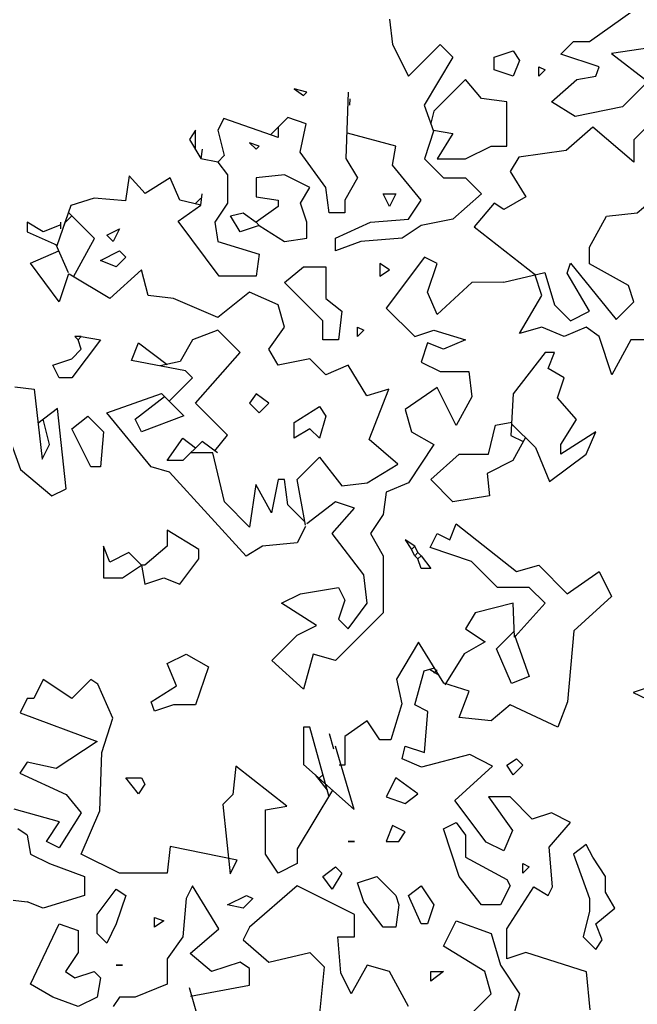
# Model space of a CAD drawing. Header units: millimetres. Extents: x 1211.91 to 1219.54, y 1029.16 to 1038.08.
# Drawn here: x 1214.672 to 1215.186, y 1036.678 to 1037.497 of the extents above; entities that cross this region are included whole.
import ezdxf

# ---------------------------------------------------------------- set-up
doc = ezdxf.new("R2010")
doc.units = ezdxf.units.MM
doc.header["$MEASUREMENT"] = 0
doc.layers.add('Hojas01', color=94, linetype='CONTINUOUS')
doc.layers.add('Hojas02', color=62, linetype='CONTINUOUS')

msp = doc.modelspace()

# ---------------------------------------------------------------- linework, layer by layer
at = {"layer": 'Hojas01', "linetype": 'Continuous'}
for p, q in [((1215.146, 1037.47906), (1215.19088, 1037.51074)), ((1214.97968, 1037.49754), (1214.98232, 1037.47642)), ((1215.12224, 1037.4685), (1215.1328, 1037.47906)), ((1215.1328, 1037.47906), (1215.146, 1037.47906)), ((1214.98232, 1037.47642), (1214.99552, 1037.45002)), ((1214.99552, 1037.45002), (1215.02192, 1037.47642)), ((1215.02192, 1037.47642), (1215.03248, 1037.46586)), ((1215.19616, 1037.47378), (1215.16422, 1037.4689)), ((1215.03248, 1037.46586), (1215.00859, 1037.42613)), ((1215.15392, 1037.45794), (1215.12224, 1037.4685)), ((1215.16422, 1037.4689), (1215.19445, 1037.44567)), ((1215.15128, 1037.45002), (1215.15392, 1037.45794)), ((1215.04304, 1037.44738), (1215.01664, 1037.42098)), ((1215.05624, 1037.43154), (1215.04304, 1037.44738)), ((1215.11432, 1037.4289), (1215.13544, 1037.44738)), ((1215.13544, 1037.44738), (1215.15128, 1037.45002)), ((1215.19445, 1037.44567), (1215.17346, 1037.42468)), ((1214.94536, 1037.43682), (1214.94351, 1037.38178)), ((1214.94681, 1037.43141), (1214.94655, 1037.42613)), ((1215.07736, 1037.4289), (1215.05624, 1037.43154)), ((1215.00859, 1037.42613), (1215.01638, 1037.40448)), ((1215.01664, 1037.42098), (1215.01413, 1037.41095)), ((1215.07736, 1037.39194), (1215.07736, 1037.4289)), ((1215.13412, 1037.4165), (1215.11432, 1037.4289)), ((1215.17346, 1037.42468), (1215.13412, 1037.4165)), ((1214.84201, 1037.41504), (1214.83712, 1037.40514)), ((1214.88728, 1037.3992), (1214.84201, 1037.41504)), ((1214.8952, 1037.4157), (1214.88095, 1037.40145)), ((1214.91051, 1037.41056), (1214.8952, 1037.4157)), ((1214.81864, 1037.40514), (1214.81349, 1037.39736)), ((1214.81864, 1037.38891), (1214.81864, 1037.40514)), ((1214.83712, 1037.40514), (1214.8424, 1037.38402)), ((1214.88728, 1037.40778), (1214.88728, 1037.3992)), ((1214.9055, 1037.38693), (1214.91051, 1037.41056)), ((1215.01664, 1037.40514), (1215.00872, 1037.38138)), ((1215.01625, 1037.40528), (1215.03248, 1037.4025)), ((1215.14864, 1037.40778), (1215.12647, 1037.38838)), ((1215.18296, 1037.37874), (1215.14864, 1037.40778)), ((1215.19616, 1037.41042), (1215.18296, 1037.39722)), ((1214.81349, 1037.39736), (1214.823, 1037.38165)), ((1214.98496, 1037.39194), (1214.94497, 1037.40264)), ((1215.03248, 1037.4025), (1215.01928, 1037.38138)), ((1215.18296, 1037.39722), (1215.18296, 1037.37874)), ((1214.82392, 1037.3893), (1214.823, 1037.38152)), ((1214.98232, 1037.3761), (1214.98496, 1037.39194)), ((1215.04304, 1037.38138), (1215.06416, 1037.39194)), ((1215.06416, 1037.39194), (1215.07736, 1037.39194)), ((1215.12647, 1037.38838), (1215.08713, 1037.3827)), ((1214.83712, 1037.37874), (1214.823, 1037.38152)), ((1214.8424, 1037.38402), (1214.83712, 1037.37874)), ((1214.92688, 1037.35762), (1214.9055, 1037.38693)), ((1214.94351, 1037.38178), (1214.95328, 1037.36554)), ((1215.00872, 1037.38138), (1215.02456, 1037.36554)), ((1215.01928, 1037.38138), (1215.04304, 1037.38138)), ((1215.08713, 1037.3827), (1215.08, 1037.37082)), ((1214.83712, 1037.37874), (1214.84504, 1037.36818)), ((1215.00608, 1037.34706), (1214.98232, 1037.3761)), ((1214.76347, 1037.36713), (1214.76043, 1037.34654)), ((1214.7768, 1037.35261), (1214.76347, 1037.36713)), ((1214.79752, 1037.36554), (1214.7768, 1037.35261)), ((1214.80544, 1037.34706), (1214.79752, 1037.36554)), ((1214.84504, 1037.36818), (1214.84504, 1037.34442)), ((1214.95328, 1037.36554), (1214.94272, 1037.34706)), ((1215.02456, 1037.36554), (1215.04304, 1037.36554)), ((1215.04304, 1037.36554), (1215.05624, 1037.35234)), ((1215.08, 1037.37082), (1215.0932, 1037.3497)), ((1214.92952, 1037.3365), (1214.92688, 1037.35762)), ((1214.73416, 1037.34878), (1214.71502, 1037.34244)), ((1214.76043, 1037.34654), (1214.73416, 1037.34878)), ((1214.823, 1037.34878), (1214.81825, 1037.34403)), ((1214.823, 1037.34284), (1214.82392, 1037.35234)), ((1215.05624, 1037.35234), (1215.03248, 1037.33122)), ((1215.0932, 1037.3497), (1215.07472, 1037.33914)), ((1215.1856, 1037.3365), (1215.20144, 1037.3497)), ((1214.71502, 1037.34244), (1214.70314, 1037.30892)), ((1214.80412, 1037.32951), (1214.82287, 1037.34284)), ((1214.823, 1037.34284), (1214.80544, 1037.34706)), ((1214.84504, 1037.34442), (1214.83448, 1037.32858)), ((1214.94272, 1037.34706), (1214.94272, 1037.3365)), ((1214.99552, 1037.33122), (1215.00608, 1037.34706)), ((1215.0668, 1037.34442), (1215.05004, 1037.32476)), ((1215.07472, 1037.33914), (1215.0668, 1037.34442)), ((1214.70935, 1037.32634), (1214.71172, 1037.33334)), ((1214.71568, 1037.33386), (1214.70987, 1037.32806)), ((1214.73443, 1037.31512), (1214.71291, 1037.33664)), ((1214.94272, 1037.3365), (1214.92952, 1037.3365)), ((1214.96384, 1037.32858), (1214.99552, 1037.33122)), ((1215.03248, 1037.33122), (1215.00608, 1037.32594)), ((1215.146, 1037.30786), (1215.16013, 1037.3336)), ((1215.16013, 1037.3336), (1215.1856, 1037.3365)), ((1214.69192, 1037.32066), (1214.67872, 1037.32858)), ((1214.67872, 1037.32858), (1214.67872, 1037.32066)), ((1214.70644, 1037.32647), (1214.69192, 1037.32066)), ((1214.70644, 1037.3233), (1214.70644, 1037.32858)), ((1214.83805, 1037.2837), (1214.80412, 1037.32951)), ((1214.83448, 1037.32858), (1214.83712, 1037.31274)), ((1214.9348, 1037.31538), (1214.96384, 1037.32858)), ((1215.00608, 1037.32594), (1214.99024, 1037.31538)), ((1215.05004, 1037.32476), (1215.10112, 1037.28489)), ((1214.67872, 1037.32066), (1214.70341, 1037.30971)), ((1214.717, 1037.28331), (1214.73443, 1037.31512)), ((1214.9348, 1037.30482), (1214.9348, 1037.31538)), ((1214.99024, 1037.31538), (1214.95592, 1037.31274)), ((1214.71304, 1037.28648), (1214.70275, 1037.30997)), ((1214.83712, 1037.31274), (1214.87144, 1037.30218)), ((1214.95592, 1037.31274), (1214.9348, 1037.30482)), ((1215.146, 1037.294), (1215.146, 1037.30786)), ((1214.68123, 1037.29453), (1214.70486, 1037.30496)), ((1214.87144, 1037.30218), (1214.8688, 1037.2837)), ((1215.00872, 1037.29954), (1214.97704, 1037.2573)), ((1215.01928, 1037.29426), (1215.00872, 1037.29954)), ((1214.70512, 1037.26258), (1214.68123, 1037.29453)), ((1215.01136, 1037.2705), (1215.01928, 1037.29426)), ((1215.12752, 1037.28634), (1215.13029, 1037.29466)), ((1215.13029, 1037.29466), (1215.16818, 1037.2478)), ((1215.17847, 1037.27618), (1215.146, 1037.294)), ((1214.71291, 1037.28582), (1214.70512, 1037.26258)), ((1214.74736, 1037.26522), (1214.71357, 1037.28542)), ((1214.77376, 1037.28898), (1214.74736, 1037.26522)), ((1214.77904, 1037.26786), (1214.77376, 1037.28898)), ((1214.8688, 1037.2837), (1214.83805, 1037.2837)), ((1215.07472, 1037.27869), (1215.10891, 1037.28674)), ((1215.1064, 1037.26786), (1215.10059, 1037.28542)), ((1215.10891, 1037.28674), (1215.11696, 1037.25994)), ((1215.146, 1037.25466), (1215.12752, 1037.28634)), ((1215.04832, 1037.27842), (1215.01928, 1037.25202)), ((1215.07472, 1037.27869), (1215.04832, 1037.27842)), ((1215.18296, 1037.26258), (1215.17847, 1037.27618)), ((1214.80016, 1037.26522), (1214.77904, 1037.26786)), ((1214.86352, 1037.2705), (1214.83712, 1037.24938)), ((1214.88728, 1037.25994), (1214.86352, 1037.2705)), ((1215.01928, 1037.25202), (1215.01136, 1037.2705)), ((1215.08792, 1037.23618), (1215.1064, 1037.26786)), ((1214.83712, 1037.24938), (1214.80016, 1037.26522)), ((1214.89256, 1037.24146), (1214.88728, 1037.25994)), ((1214.97704, 1037.2573), (1215.0008, 1037.23354)), ((1215.11696, 1037.25994), (1215.13016, 1037.24674)), ((1215.16818, 1037.2478), (1215.18296, 1037.26258)), ((1215.13016, 1037.24674), (1215.146, 1037.25466)), ((1214.87936, 1037.22298), (1214.89256, 1037.24146)), ((1215.1064, 1037.24146), (1215.08792, 1037.23618)), ((1215.12488, 1037.23354), (1215.1064, 1037.24146)), ((1215.14336, 1037.24146), (1215.12488, 1037.23354)), ((1215.15392, 1037.23354), (1215.14336, 1037.24146)), ((1214.83712, 1037.23882), (1214.816, 1037.2309)), ((1214.8556, 1037.22034), (1214.83712, 1037.23882)), ((1215.0008, 1037.23354), (1215.01664, 1037.23882)), ((1215.01664, 1037.23882), (1215.04304, 1037.2309)), ((1215.16448, 1037.20186), (1215.15392, 1037.23354)), ((1214.76531, 1037.21374), (1214.77112, 1037.22826)), ((1214.77112, 1037.22826), (1214.79488, 1037.21044)), ((1214.816, 1037.2309), (1214.80571, 1037.21282)), ((1215.01136, 1037.22826), (1215.00608, 1037.21242)), ((1215.02456, 1037.22298), (1215.01136, 1037.22826)), ((1215.04304, 1037.2309), (1215.02456, 1037.22298)), ((1215.18032, 1037.2309), (1215.16448, 1037.20186)), ((1215.1988, 1037.2309), (1215.18032, 1037.2309)), ((1214.81864, 1037.1781), (1214.8556, 1037.22034)), ((1214.88728, 1037.20978), (1214.87936, 1037.22298)), ((1215.10904, 1037.22034), (1215.08264, 1037.18602)), ((1215.11696, 1037.22034), (1215.10904, 1037.22034)), ((1215.11168, 1037.20714), (1215.11696, 1037.22034)), ((1214.81006, 1037.20516), (1214.76531, 1037.21374)), ((1214.80571, 1037.21282), (1214.78907, 1037.20912)), ((1214.91368, 1037.21506), (1214.88728, 1037.20978)), ((1214.92688, 1037.20186), (1214.91368, 1037.21506)), ((1214.94536, 1037.20978), (1214.92688, 1037.20186)), ((1214.96081, 1037.18418), (1214.94536, 1037.20978)), ((1215.00608, 1037.21242), (1215.02192, 1037.2045)), ((1214.816, 1037.19922), (1214.81006, 1037.20516)), ((1215.02192, 1037.2045), (1215.04568, 1037.2045)), ((1215.04568, 1037.2045), (1215.04832, 1037.18338)), ((1215.12488, 1037.19922), (1215.11168, 1037.20714)), ((1214.66843, 1037.19183), (1214.68427, 1037.18972)), ((1214.7966, 1037.17982), (1214.816, 1037.19922)), ((1215.11934, 1037.18259), (1215.12488, 1037.19922)), ((1214.68427, 1037.18972), (1214.69113, 1037.13151)), ((1214.74472, 1037.17018), (1214.79026, 1037.18629)), ((1214.76848, 1037.1649), (1214.79277, 1037.18378)), ((1214.79026, 1037.18629), (1214.80887, 1037.16781)), ((1214.97929, 1037.18985), (1214.96081, 1037.18418)), ((1214.96279, 1037.14801), (1214.97929, 1037.18985)), ((1215.01928, 1037.1913), (1214.99288, 1037.17282)), ((1215.03512, 1037.15962), (1215.01928, 1037.1913)), ((1215.08264, 1037.18602), (1215.08066, 1037.15144)), ((1214.84504, 1037.1517), (1214.81864, 1037.1781)), ((1215.04832, 1037.18338), (1215.03512, 1037.15962)), ((1215.13518, 1037.16451), (1215.11934, 1037.18259)), ((1214.70367, 1037.17388), (1214.68757, 1037.16134)), ((1214.71106, 1037.10709), (1214.70367, 1037.17388)), ((1214.78168, 1037.1253), (1214.74472, 1037.17018)), ((1214.80887, 1037.16781), (1214.77376, 1037.15434)), ((1214.99288, 1037.17282), (1214.99816, 1037.15434)), ((1214.6972, 1037.14378), (1214.69192, 1037.16477)), ((1214.77376, 1037.15434), (1214.76848, 1037.1649)), ((1215.06205, 1037.13586), (1215.06799, 1037.15989)), ((1215.06799, 1037.15989), (1215.08132, 1037.16253)), ((1215.08119, 1037.16108), (1215.10099, 1037.14128)), ((1215.12224, 1037.14378), (1215.13518, 1037.16451)), ((1214.66288, 1037.1517), (1214.67318, 1037.12319)), ((1214.83448, 1037.1385), (1214.84504, 1037.1517)), ((1214.99816, 1037.15434), (1215.01664, 1037.14378)), ((1215.08066, 1037.15144), (1215.09096, 1037.14629)), ((1215.15128, 1037.15434), (1215.12224, 1037.13586)), ((1215.14336, 1037.13586), (1215.15128, 1037.15434)), ((1214.69113, 1037.13151), (1214.6972, 1037.14378)), ((1214.79488, 1037.13058), (1214.80808, 1037.14906)), ((1214.80808, 1037.14906), (1214.81864, 1037.14114)), ((1214.82392, 1037.14642), (1214.80808, 1037.13058)), ((1214.83686, 1037.13679), (1214.82392, 1037.14642)), ((1214.98668, 1037.12742), (1214.96279, 1037.14801)), ((1215.01664, 1037.14378), (1214.99552, 1037.1121)), ((1215.09267, 1037.14959), (1215.08238, 1037.13045)), ((1215.12224, 1037.13586), (1215.12224, 1037.14378)), ((1214.83303, 1037.13679), (1214.81429, 1037.13679)), ((1214.84253, 1037.09613), (1214.8329, 1037.13679)), ((1215.014, 1037.11474), (1215.03776, 1037.13586)), ((1215.03776, 1037.13586), (1215.06205, 1037.13586)), ((1215.10099, 1037.14128), (1215.11287, 1037.11303)), ((1215.11287, 1037.11303), (1215.14336, 1037.13586)), ((1214.80808, 1037.13058), (1214.79488, 1037.13058)), ((1214.90299, 1037.11461), (1214.9216, 1037.13322)), ((1214.9216, 1037.13322), (1214.94008, 1037.10946)), ((1214.9612, 1037.1121), (1214.98668, 1037.12742)), ((1215.08238, 1037.13045), (1215.06099, 1037.11976)), ((1214.67318, 1037.12319), (1214.69905, 1037.10115)), ((1214.79699, 1037.12095), (1214.78168, 1037.1253)), ((1214.86049, 1037.05112), (1214.79699, 1037.12095)), ((1215.06099, 1037.11976), (1215.06297, 1037.10128)), ((1214.86854, 1037.11065), (1214.86352, 1037.07514)), ((1214.88174, 1037.08689), (1214.86854, 1037.11065)), ((1214.88728, 1037.11474), (1214.88174, 1037.08689)), ((1214.89256, 1037.11474), (1214.88728, 1037.11474)), ((1214.8952, 1037.09362), (1214.89256, 1037.11474)), ((1214.90985, 1037.07686), (1214.90299, 1037.11461)), ((1214.94008, 1037.10946), (1214.9612, 1037.1121)), ((1214.99552, 1037.1121), (1214.97704, 1037.10418)), ((1215.03248, 1037.09626), (1215.014, 1037.11474)), ((1214.69905, 1037.10115), (1214.71106, 1037.10709)), ((1214.97704, 1037.10418), (1214.9744, 1037.0857)), ((1214.86352, 1037.07514), (1214.84253, 1037.09613)), ((1214.90933, 1037.0795), (1214.8952, 1037.09362)), ((1214.9348, 1037.09626), (1214.91104, 1037.07778)), ((1214.95064, 1037.09098), (1214.9348, 1037.09626)), ((1215.06297, 1037.10128), (1215.03248, 1037.09626)), ((1214.93216, 1037.06986), (1214.95064, 1037.09098)), ((1214.9744, 1037.0857), (1214.96384, 1037.06986)), ((1215.02984, 1037.06458), (1215.03512, 1037.07792)), ((1215.03512, 1037.07792), (1215.08541, 1037.03818)), ((1214.90999, 1037.07567), (1214.90312, 1037.06194)), ((1214.95856, 1037.03554), (1214.93216, 1037.06986)), ((1214.96384, 1037.06986), (1214.9744, 1037.05138)), ((1215.01347, 1037.05825), (1215.01928, 1037.06986)), ((1215.01928, 1037.06986), (1215.02984, 1037.06458)), ((1214.90312, 1037.06194), (1214.87408, 1037.0593)), ((1214.87408, 1037.0593), (1214.86049, 1037.05112)), ((1215.04779, 1037.04663), (1215.01347, 1037.05825)), ((1214.9744, 1037.05138), (1214.9744, 1037.00386)), ((1215.06944, 1037.02498), (1215.04779, 1037.04663)), ((1215.08541, 1037.03818), (1215.10376, 1037.04346)), ((1215.10376, 1037.04346), (1215.12752, 1037.0197)), ((1215.12752, 1037.0197), (1215.15392, 1037.03818)), ((1215.15392, 1037.03818), (1215.16422, 1037.01759)), ((1214.9612, 1037.01178), (1214.95856, 1037.03554)), ((1214.90576, 1037.0197), (1214.93744, 1037.02498)), ((1214.93744, 1037.02498), (1214.94272, 1037.01442)), ((1215.09584, 1037.02498), (1215.06944, 1037.02498)), ((1215.10904, 1037.01178), (1215.09584, 1037.02498)), ((1214.88992, 1037.01178), (1214.90576, 1037.0197)), ((1214.91896, 1036.9933), (1214.88992, 1037.01178)), ((1214.94272, 1037.01442), (1214.93744, 1036.99858)), ((1214.94536, 1036.99066), (1214.9612, 1037.01178)), ((1215.08251, 1037.01178), (1215.05096, 1037.00386)), ((1215.0837, 1036.98367), (1215.08251, 1037.01178)), ((1215.08409, 1036.98406), (1215.10904, 1037.01178)), ((1215.16422, 1037.01759), (1215.13293, 1036.98882)), ((1214.9744, 1037.00386), (1214.9348, 1036.96426)), ((1215.05096, 1037.00386), (1215.04304, 1036.99066)), ((1214.93744, 1036.99858), (1214.94536, 1036.99066)), ((1214.90312, 1036.98538), (1214.91896, 1036.9933)), ((1215.04304, 1036.99066), (1215.05941, 1036.97971)), ((1215.06865, 1036.97403), (1215.08357, 1036.98895)), ((1215.13293, 1036.98882), (1215.12765, 1036.92994)), ((1214.882, 1036.96426), (1214.90312, 1036.98538)), ((1215.00384, 1036.97944), (1214.98549, 1036.94882)), ((1215.02483, 1036.94526), (1215.00384, 1036.97944)), ((1215.05941, 1036.97971), (1215.04185, 1036.96968)), ((1215.0837, 1036.98525), (1215.09584, 1036.95106)), ((1215.08106, 1036.94512), (1215.06865, 1036.97403)), ((1214.9084, 1036.9405), (1214.882, 1036.96426)), ((1214.91632, 1036.96954), (1214.9084, 1036.9405)), ((1214.9348, 1036.96426), (1214.91632, 1036.96954)), ((1215.04185, 1036.96968), (1215.02562, 1036.94394)), ((1215.0008, 1036.9273), (1215.00846, 1036.95568)), ((1215.00846, 1036.95568), (1215.01704, 1036.95806)), ((1215.02073, 1036.95199), (1215.01308, 1036.95687)), ((1215.01928, 1036.95634), (1215.01664, 1036.9537)), ((1214.69192, 1036.94842), (1214.684, 1036.93258)), ((1214.71568, 1036.93258), (1214.69192, 1036.94842)), ((1214.73152, 1036.94842), (1214.71568, 1036.93258)), ((1214.73733, 1036.94446), (1214.73152, 1036.94842)), ((1214.98549, 1036.94882), (1214.98998, 1036.92823)), ((1215.09584, 1036.95106), (1215.08106, 1036.94512)), ((1214.74987, 1036.91635), (1214.73733, 1036.94446)), ((1215.04595, 1036.93866), (1215.02483, 1036.94526)), ((1215.03776, 1036.91674), (1215.04595, 1036.93866)), ((1215.1988, 1036.94314), (1215.18217, 1036.9376)), ((1214.67872, 1036.93258), (1214.67278, 1036.9207)), ((1214.684, 1036.93258), (1214.67872, 1036.93258)), ((1215.12765, 1036.92994), (1215.1196, 1036.90882)), ((1215.18217, 1036.9376), (1215.27061, 1036.89576)), ((1214.98998, 1036.92823), (1214.98087, 1036.89826)), ((1215.01176, 1036.92176), (1215.0008, 1036.9273)), ((1215.00885, 1036.8877), (1215.01176, 1036.92176)), ((1215.08, 1036.9273), (1215.06416, 1036.9141)), ((1215.1196, 1036.90882), (1215.08, 1036.9273)), ((1214.67278, 1036.9207), (1214.7368, 1036.89681)), ((1214.74076, 1036.8877), (1214.74987, 1036.91635)), ((1214.9612, 1036.9141), (1214.94272, 1036.9009)), ((1214.97176, 1036.89826), (1214.9612, 1036.9141)), ((1215.06416, 1036.9141), (1215.03776, 1036.91674)), ((1214.91368, 1036.90882), (1214.9084, 1036.90882)), ((1214.9084, 1036.90882), (1214.9084, 1036.87767)), ((1214.92939, 1036.8518), (1214.91368, 1036.90882)), ((1214.92952, 1036.90354), (1214.93309, 1036.89074)), ((1214.94272, 1036.9009), (1214.94272, 1036.87714)), ((1214.98087, 1036.89826), (1214.97176, 1036.89826)), ((1214.7368, 1036.89681), (1214.70275, 1036.87437)), ((1214.95051, 1036.84032), (1214.9348, 1036.89298)), ((1214.99024, 1036.88242), (1214.99288, 1036.89298)), ((1214.99288, 1036.89298), (1215.00885, 1036.8877)), ((1214.73891, 1036.83913), (1214.74076, 1036.8877)), ((1215.00648, 1036.87543), (1214.99024, 1036.88242)), ((1215.04647, 1036.88599), (1215.00648, 1036.87543)), ((1215.06548, 1036.87648), (1215.04647, 1036.88599)), ((1214.67872, 1036.87978), (1214.67252, 1036.87054)), ((1214.70275, 1036.87437), (1214.67872, 1036.87978)), ((1214.85217, 1036.87648), (1214.84966, 1036.85272)), ((1214.89441, 1036.84309), (1214.85217, 1036.87648)), ((1214.9084, 1036.87767), (1214.95051, 1036.84032)), ((1214.94272, 1036.87714), (1214.93784, 1036.87714)), ((1215.0342, 1036.84784), (1215.06548, 1036.87648)), ((1214.67252, 1036.87054), (1214.71093, 1036.85286)), ((1214.9282, 1036.85642), (1214.91817, 1036.86909)), ((1214.92451, 1036.86949), (1214.92134, 1036.86632)), ((1214.93229, 1036.85655), (1214.90312, 1036.80771)), ((1214.71093, 1036.85286), (1214.7236, 1036.83754)), ((1214.84966, 1036.85272), (1214.84135, 1036.84441)), ((1215.08, 1036.85074), (1215.06192, 1036.85074)), ((1215.06192, 1036.85074), (1215.08198, 1036.82289)), ((1215.09848, 1036.83226), (1215.08, 1036.85074)), ((1214.70539, 1036.83002), (1214.6679, 1036.84058)), ((1214.84135, 1036.84441), (1214.84742, 1036.78686)), ((1214.87672, 1036.84018), (1214.89441, 1036.84309)), ((1214.87672, 1036.80322), (1214.87672, 1036.84018)), ((1215.0602, 1036.81312), (1215.0342, 1036.84784)), ((1214.7236, 1036.83754), (1214.70512, 1036.8085)), ((1214.7236, 1036.80322), (1214.73891, 1036.83913)), ((1215.11432, 1036.83754), (1215.09848, 1036.83226)), ((1215.13016, 1036.82962), (1215.11432, 1036.83754)), ((1214.69456, 1036.81378), (1214.70539, 1036.83002)), ((1215.11247, 1036.80903), (1215.13016, 1036.82962)), ((1215.08198, 1036.82289), (1215.07472, 1036.80586)), ((1214.70512, 1036.8085), (1214.69456, 1036.81378)), ((1214.79739, 1036.80969), (1214.79488, 1036.78738)), ((1214.85323, 1036.79834), (1214.79739, 1036.80969)), ((1214.90312, 1036.80771), (1214.90312, 1036.7953)), ((1215.07472, 1036.80586), (1215.0602, 1036.81312)), ((1215.11525, 1036.77616), (1215.11247, 1036.80903)), ((1214.75528, 1036.78738), (1214.7236, 1036.80322)), ((1214.88728, 1036.78738), (1214.87672, 1036.80322)), ((1214.84742, 1036.78686), (1214.85323, 1036.79834)), ((1214.90312, 1036.7953), (1214.88728, 1036.78738)), ((1214.79488, 1036.78738), (1214.75528, 1036.78738)), ((1214.816, 1036.77682), (1214.81072, 1036.76626)), ((1214.83791, 1036.74118), (1214.816, 1036.77682)), ((1214.90312, 1036.77682), (1214.86352, 1036.7425)), ((1214.95064, 1036.75306), (1214.90312, 1036.77682)), ((1215.07736, 1036.74105), (1215.0998, 1036.77603)), ((1215.0998, 1036.77603), (1215.11168, 1036.7689)), ((1215.11168, 1036.7689), (1215.11525, 1036.77616)), ((1214.81072, 1036.76626), (1214.80808, 1036.73458)), ((1214.95064, 1036.73458), (1214.95064, 1036.75306)), ((1214.86352, 1036.7425), (1214.85824, 1036.73194)), ((1215.02456, 1036.72666), (1215.03512, 1036.74778)), ((1215.03512, 1036.74778), (1215.06416, 1036.73722)), ((1214.80808, 1036.73458), (1214.79488, 1036.7161)), ((1214.81415, 1036.72072), (1214.83791, 1036.74118)), ((1214.93929, 1036.70449), (1214.93678, 1036.73458)), ((1214.93678, 1036.73458), (1214.95064, 1036.73458)), ((1215.06416, 1036.73722), (1215.07208, 1036.71082)), ((1215.07736, 1036.7161), (1215.07736, 1036.74105)), ((1214.85824, 1036.73194), (1214.87936, 1036.71346)), ((1215.05888, 1036.70554), (1215.02456, 1036.72666)), ((1214.83184, 1036.70554), (1214.81415, 1036.72072)), ((1214.87936, 1036.71346), (1214.91368, 1036.72138)), ((1214.91368, 1036.72138), (1214.92556, 1036.7095)), ((1215.0932, 1036.72138), (1215.07736, 1036.7161)), ((1215.14363, 1036.70541), (1215.0932, 1036.72138)), ((1214.79488, 1036.7161), (1214.79488, 1036.69498)), ((1214.8556, 1036.71346), (1214.83184, 1036.70554)), ((1214.86352, 1036.70818), (1214.8556, 1036.71346)), ((1214.92556, 1036.7095), (1214.92028, 1036.6567)), ((1214.9612, 1036.71082), (1214.948, 1036.68706)), ((1214.97968, 1036.70554), (1214.9612, 1036.71082)), ((1215.07208, 1036.71082), (1215.08792, 1036.68706)), ((1214.86352, 1036.69419), (1214.86352, 1036.70818)), ((1214.948, 1036.68706), (1214.93929, 1036.70449)), ((1214.99552, 1036.6765), (1214.97968, 1036.70554)), ((1215.06416, 1036.68706), (1215.05888, 1036.70554)), ((1215.14653, 1036.67386), (1215.14363, 1036.70541)), ((1214.79488, 1036.69498), (1214.76848, 1036.68442)), ((1214.81336, 1036.69234), (1214.81877, 1036.67281)), ((1214.81442, 1036.68522), (1214.86352, 1036.69419)), ((1214.75528, 1036.68442), (1214.75, 1036.6765)), ((1214.76848, 1036.68442), (1214.75528, 1036.68442)), ((1215.04014, 1036.66304), (1215.06416, 1036.68706)), ((1215.08792, 1036.68706), (1215.08225, 1036.66713))]:
    msp.add_line(p, q, dxfattribs=at)
at = {"layer": 'Hojas02', "linetype": 'Continuous'}
for p, q in [((1215.0668, 1037.46586), (1215.08264, 1037.47114)), ((1215.08264, 1037.47114), (1215.08792, 1037.46322)), ((1215.0668, 1037.4553), (1215.0668, 1037.46586)), ((1215.08792, 1037.46322), (1215.08264, 1037.45002)), ((1215.08264, 1037.45002), (1215.0668, 1037.4553)), ((1215.10376, 1037.45002), (1215.10376, 1037.45794)), ((1215.10376, 1037.45794), (1215.10904, 1037.4553)), ((1215.10904, 1037.4553), (1215.10376, 1037.45002)), ((1214.91104, 1037.43682), (1214.90048, 1037.43946)), ((1214.90048, 1037.43946), (1214.9084, 1037.43418)), ((1214.9084, 1037.43418), (1214.91104, 1037.43682)), ((1214.87144, 1037.39194), (1214.86352, 1037.39458)), ((1214.86352, 1037.39458), (1214.8688, 1037.3893)), ((1214.8688, 1037.3893), (1214.87144, 1037.39194)), ((1214.89256, 1037.36818), (1214.8688, 1037.36554)), ((1214.8688, 1037.36554), (1214.8688, 1037.3497)), ((1214.91368, 1037.35762), (1214.89256, 1037.36818)), ((1214.90576, 1037.34442), (1214.91368, 1037.35762)), ((1214.8688, 1037.3497), (1214.88728, 1037.34706)), ((1214.97968, 1037.34178), (1214.9744, 1037.35234)), ((1214.9744, 1037.35234), (1214.98496, 1037.35234)), ((1214.98496, 1037.35234), (1214.97968, 1037.34178)), ((1214.88728, 1037.34178), (1214.8688, 1037.32858)), ((1214.88728, 1037.34706), (1214.88728, 1037.34178)), ((1214.91104, 1037.32858), (1214.90576, 1037.34442)), ((1214.84768, 1037.33386), (1214.85824, 1037.3365)), ((1214.8556, 1037.32066), (1214.84768, 1037.33386)), ((1214.85824, 1037.3365), (1214.8688, 1037.32858)), ((1214.74472, 1037.31802), (1214.75528, 1037.3233)), ((1214.75528, 1037.3233), (1214.75, 1037.31274)), ((1214.87144, 1037.32594), (1214.8556, 1037.32066)), ((1214.87144, 1037.32594), (1214.8688, 1037.32858)), ((1214.87144, 1037.32594), (1214.89256, 1037.31274)), ((1214.91104, 1037.31538), (1214.91104, 1037.32858)), ((1214.75, 1037.31274), (1214.74472, 1037.31802)), ((1214.89256, 1037.31274), (1214.91104, 1037.31538)), ((1214.73944, 1037.2969), (1214.75528, 1037.30482)), ((1214.76056, 1037.29954), (1214.75264, 1037.29162)), ((1214.75528, 1037.30482), (1214.76056, 1037.29954)), ((1214.75264, 1037.29162), (1214.73944, 1037.2969)), ((1214.89256, 1037.27842), (1214.9084, 1037.29162)), ((1214.9084, 1037.29162), (1214.92688, 1037.29162)), ((1214.92688, 1037.29162), (1214.92688, 1037.27842)), ((1214.97968, 1037.28898), (1214.97176, 1037.29426)), ((1214.97176, 1037.29426), (1214.97176, 1037.2837)), ((1214.97176, 1037.2837), (1214.97968, 1037.28898)), ((1214.92424, 1037.24674), (1214.89256, 1037.27842)), ((1214.92688, 1037.27842), (1214.92688, 1037.26522)), ((1214.92688, 1037.26522), (1214.94008, 1037.25466)), ((1214.94008, 1037.25466), (1214.93744, 1037.2309)), ((1214.92424, 1037.2309), (1214.92424, 1037.24674)), ((1214.95328, 1037.23354), (1214.95328, 1037.24146)), ((1214.95328, 1037.24146), (1214.95856, 1037.23882)), ((1214.7236, 1037.23354), (1214.71832, 1037.23354)), ((1214.71832, 1037.23354), (1214.72096, 1037.2309)), ((1214.7236, 1037.23354), (1214.72096, 1037.2309)), ((1214.7236, 1037.23354), (1214.73944, 1037.2309)), ((1214.95856, 1037.23882), (1214.95328, 1037.23354)), ((1214.73944, 1037.2309), (1214.71568, 1037.19922)), ((1214.7236, 1037.22298), (1214.72096, 1037.2309)), ((1214.93744, 1037.2309), (1214.92424, 1037.2309)), ((1214.71568, 1037.21506), (1214.7236, 1037.22298)), ((1214.69984, 1037.20978), (1214.71568, 1037.21506)), ((1214.70512, 1037.19922), (1214.69984, 1037.20978)), ((1214.71568, 1037.19922), (1214.70512, 1037.19922)), ((1214.8688, 1037.18602), (1214.86352, 1037.1781)), ((1214.87936, 1037.1781), (1214.8688, 1037.18602)), ((1214.86352, 1037.1781), (1214.87144, 1037.17018)), ((1214.87144, 1037.17018), (1214.87936, 1037.1781)), ((1214.90048, 1037.16226), (1214.9216, 1037.17546)), ((1214.9216, 1037.17546), (1214.92688, 1037.16754)), ((1214.71568, 1037.15698), (1214.72888, 1037.16754)), ((1214.72888, 1037.16754), (1214.74208, 1037.15434)), ((1214.92688, 1037.16754), (1214.9216, 1037.14906)), ((1214.90048, 1037.14906), (1214.90048, 1037.16226)), ((1214.73152, 1037.1253), (1214.71568, 1037.15698)), ((1214.74208, 1037.15434), (1214.73944, 1037.1253)), ((1214.91368, 1037.15698), (1214.90048, 1037.14906)), ((1214.9216, 1037.14906), (1214.91368, 1037.15698)), ((1214.73944, 1037.1253), (1214.73152, 1037.1253)), ((1214.82128, 1037.05666), (1214.79488, 1037.0725)), ((1214.79488, 1037.0725), (1214.79488, 1037.0593)), ((1215.0008, 1037.0593), (1214.99288, 1037.06458)), ((1214.99288, 1037.06458), (1214.99816, 1037.05666)), ((1214.74736, 1037.0461), (1214.74208, 1037.0593)), ((1214.74208, 1037.0593), (1214.74208, 1037.0329)), ((1214.7632, 1037.05402), (1214.74736, 1037.0461)), ((1214.77376, 1037.04346), (1214.7632, 1037.05402)), ((1214.79488, 1037.0593), (1214.7764, 1037.04346)), ((1214.82128, 1037.04874), (1214.82128, 1037.05666)), ((1215.0008, 1037.0593), (1214.99816, 1037.05666)), ((1215.0008, 1037.05138), (1214.99816, 1037.05666)), ((1215.00344, 1037.05402), (1215.0008, 1037.0593)), ((1215.00344, 1037.05402), (1215.0008, 1037.05138)), ((1215.00608, 1037.05138), (1215.00344, 1037.05402)), ((1214.80544, 1037.02762), (1214.82128, 1037.04874)), ((1215.00344, 1037.04874), (1215.0008, 1037.05138)), ((1215.00608, 1037.05138), (1215.00344, 1037.04874)), ((1215.00608, 1037.04082), (1215.00344, 1037.04874)), ((1215.00608, 1037.05138), (1215.014, 1037.04082)), ((1214.75792, 1037.0329), (1214.77376, 1037.04346)), ((1214.77376, 1037.04346), (1214.7764, 1037.02762)), ((1214.7764, 1037.04346), (1214.77376, 1037.04346)), ((1215.014, 1037.04082), (1215.00608, 1037.04082)), ((1214.74208, 1037.0329), (1214.75792, 1037.0329)), ((1214.7764, 1037.02762), (1214.79224, 1037.0329)), ((1214.79224, 1037.0329), (1214.80544, 1037.02762)), ((1214.79488, 1036.96162), (1214.81072, 1036.96954)), ((1214.81072, 1036.96954), (1214.8292, 1036.95898)), ((1214.8028, 1036.94314), (1214.79488, 1036.96162)), ((1214.8292, 1036.95898), (1214.81864, 1036.9273)), ((1214.78168, 1036.92994), (1214.8028, 1036.94314)), ((1214.78432, 1036.92202), (1214.78168, 1036.92994)), ((1214.80016, 1036.9273), (1214.78432, 1036.92202)), ((1214.81864, 1036.9273), (1214.80016, 1036.9273)), ((1215.07736, 1036.87714), (1215.08528, 1036.88242)), ((1215.08528, 1036.88242), (1215.09056, 1036.87714)), ((1215.08264, 1036.86922), (1215.07736, 1036.87714)), ((1215.09056, 1036.87714), (1215.08264, 1036.86922)), ((1214.77112, 1036.85338), (1214.76056, 1036.86658)), ((1214.76056, 1036.86658), (1214.77376, 1036.86658)), ((1214.77376, 1036.86658), (1214.7764, 1036.8613)), ((1214.98496, 1036.86658), (1214.97704, 1036.85074)), ((1215.00344, 1036.85338), (1214.98496, 1036.86658)), ((1214.7764, 1036.8613), (1214.77112, 1036.85338)), ((1214.97704, 1036.85074), (1214.99288, 1036.84546)), ((1214.99288, 1036.84546), (1215.00344, 1036.85338)), ((1214.67872, 1036.81906), (1214.6708, 1036.82434)), ((1214.98232, 1036.82698), (1214.97704, 1036.81378)), ((1214.99288, 1036.8217), (1214.98232, 1036.82698)), ((1215.02456, 1036.82434), (1215.03512, 1036.82962)), ((1215.03776, 1036.78474), (1215.02456, 1036.82434)), ((1215.03512, 1036.82962), (1215.04304, 1036.81906)), ((1214.67872, 1036.81906), (1214.68136, 1036.80322)), ((1214.9876, 1036.81378), (1214.99288, 1036.8217)), ((1215.04304, 1036.81906), (1215.04304, 1036.80058)), ((1214.95064, 1036.81378), (1214.94536, 1036.81378)), ((1214.94536, 1036.81378), (1214.95064, 1036.81378)), ((1214.97704, 1036.81378), (1214.9876, 1036.81378)), ((1215.14336, 1036.81114), (1215.1328, 1036.80322)), ((1215.14864, 1036.80058), (1215.14336, 1036.81114)), ((1214.68136, 1036.80322), (1214.6972, 1036.7953)), ((1215.04304, 1036.80058), (1215.07736, 1036.7821)), ((1215.1328, 1036.80322), (1215.146, 1036.76626)), ((1215.1592, 1036.78474), (1215.14864, 1036.80058)), ((1214.6972, 1036.7953), (1214.72624, 1036.78474)), ((1214.92424, 1036.78474), (1214.9348, 1036.79266)), ((1214.9348, 1036.79266), (1214.94008, 1036.78738)), ((1215.09056, 1036.78738), (1215.09056, 1036.7953)), ((1215.09056, 1036.7953), (1215.09584, 1036.79266)), ((1215.09584, 1036.79266), (1215.09056, 1036.78738)), ((1214.72624, 1036.78474), (1214.72624, 1036.7689)), ((1214.93216, 1036.77418), (1214.92424, 1036.78474)), ((1214.94008, 1036.78738), (1214.93216, 1036.77418)), ((1214.95328, 1036.77946), (1214.96912, 1036.78474)), ((1214.96912, 1036.78474), (1214.98496, 1036.7689)), ((1215.05624, 1036.76098), (1215.03776, 1036.78474)), ((1215.1592, 1036.77154), (1215.1592, 1036.78474)), ((1214.7368, 1036.75306), (1214.75264, 1036.77418)), ((1214.75264, 1036.77418), (1214.76056, 1036.7689)), ((1214.95856, 1036.76362), (1214.95328, 1036.77946)), ((1214.99552, 1036.7689), (1215.00608, 1036.77682)), ((1215.00608, 1036.77682), (1215.01664, 1036.76098)), ((1215.08, 1036.77682), (1215.07208, 1036.76098)), ((1215.07736, 1036.7821), (1215.08, 1036.77682)), ((1214.65496, 1036.76626), (1214.67872, 1036.76362)), ((1214.72624, 1036.7689), (1214.69192, 1036.75834)), ((1214.76056, 1036.7689), (1214.75264, 1036.74514)), ((1214.84504, 1036.76098), (1214.86088, 1036.7689)), ((1214.86616, 1036.76626), (1214.85824, 1036.75834)), ((1214.86088, 1036.7689), (1214.86616, 1036.76626)), ((1214.98496, 1036.7689), (1214.9876, 1036.76098)), ((1215.00608, 1036.74514), (1214.99552, 1036.7689)), ((1215.146, 1036.76626), (1215.146, 1036.7557)), ((1215.16712, 1036.75834), (1215.1592, 1036.77154)), ((1214.69192, 1036.75834), (1214.67872, 1036.76362)), ((1214.85824, 1036.75834), (1214.84504, 1036.76098)), ((1214.9744, 1036.7425), (1214.95856, 1036.76362)), ((1214.9876, 1036.76098), (1214.98496, 1036.7425)), ((1215.01664, 1036.76098), (1215.01136, 1036.74514)), ((1215.07208, 1036.76098), (1215.05624, 1036.76098)), ((1215.15128, 1036.74514), (1215.16712, 1036.75834)), ((1214.7368, 1036.73722), (1214.7368, 1036.75306)), ((1214.78432, 1036.7425), (1214.78432, 1036.75042)), ((1214.78432, 1036.75042), (1214.79224, 1036.74778)), ((1215.146, 1036.7557), (1215.14072, 1036.73458)), ((1214.68136, 1036.69498), (1214.70512, 1036.74514)), ((1214.70512, 1036.74514), (1214.72096, 1036.73986)), ((1214.75264, 1036.74514), (1214.74472, 1036.7293)), ((1214.79224, 1036.74778), (1214.78432, 1036.7425)), ((1214.98496, 1036.7425), (1214.9744, 1036.7425)), ((1215.01136, 1036.74514), (1215.00608, 1036.74514)), ((1215.15656, 1036.73194), (1215.15128, 1036.74514)), ((1214.72096, 1036.73986), (1214.72096, 1036.72138)), ((1214.74472, 1036.7293), (1214.7368, 1036.73722)), ((1215.14072, 1036.73458), (1215.15128, 1036.72402)), ((1215.15128, 1036.72402), (1215.15656, 1036.73194)), ((1214.72096, 1036.72138), (1214.7104, 1036.70554)), ((1214.75792, 1036.71082), (1214.75264, 1036.71082)), ((1214.75264, 1036.71082), (1214.75792, 1036.71082)), ((1214.7104, 1036.70554), (1214.71832, 1036.70026)), ((1214.71832, 1036.70026), (1214.73416, 1036.70554)), ((1214.73416, 1036.70554), (1214.73944, 1036.70026)), ((1215.02456, 1036.70554), (1215.014, 1036.69762)), ((1215.014, 1036.69762), (1215.014, 1036.70554)), ((1215.014, 1036.70554), (1215.02456, 1036.70554)), ((1214.69984, 1036.68442), (1214.68136, 1036.69498)), ((1214.73944, 1036.70026), (1214.7368, 1036.68442)), ((1214.72096, 1036.6765), (1214.69984, 1036.68442)), ((1214.7368, 1036.68442), (1214.72096, 1036.6765))]:
    msp.add_line(p, q, dxfattribs=at)

doc.saveas('drawing.dxf')
